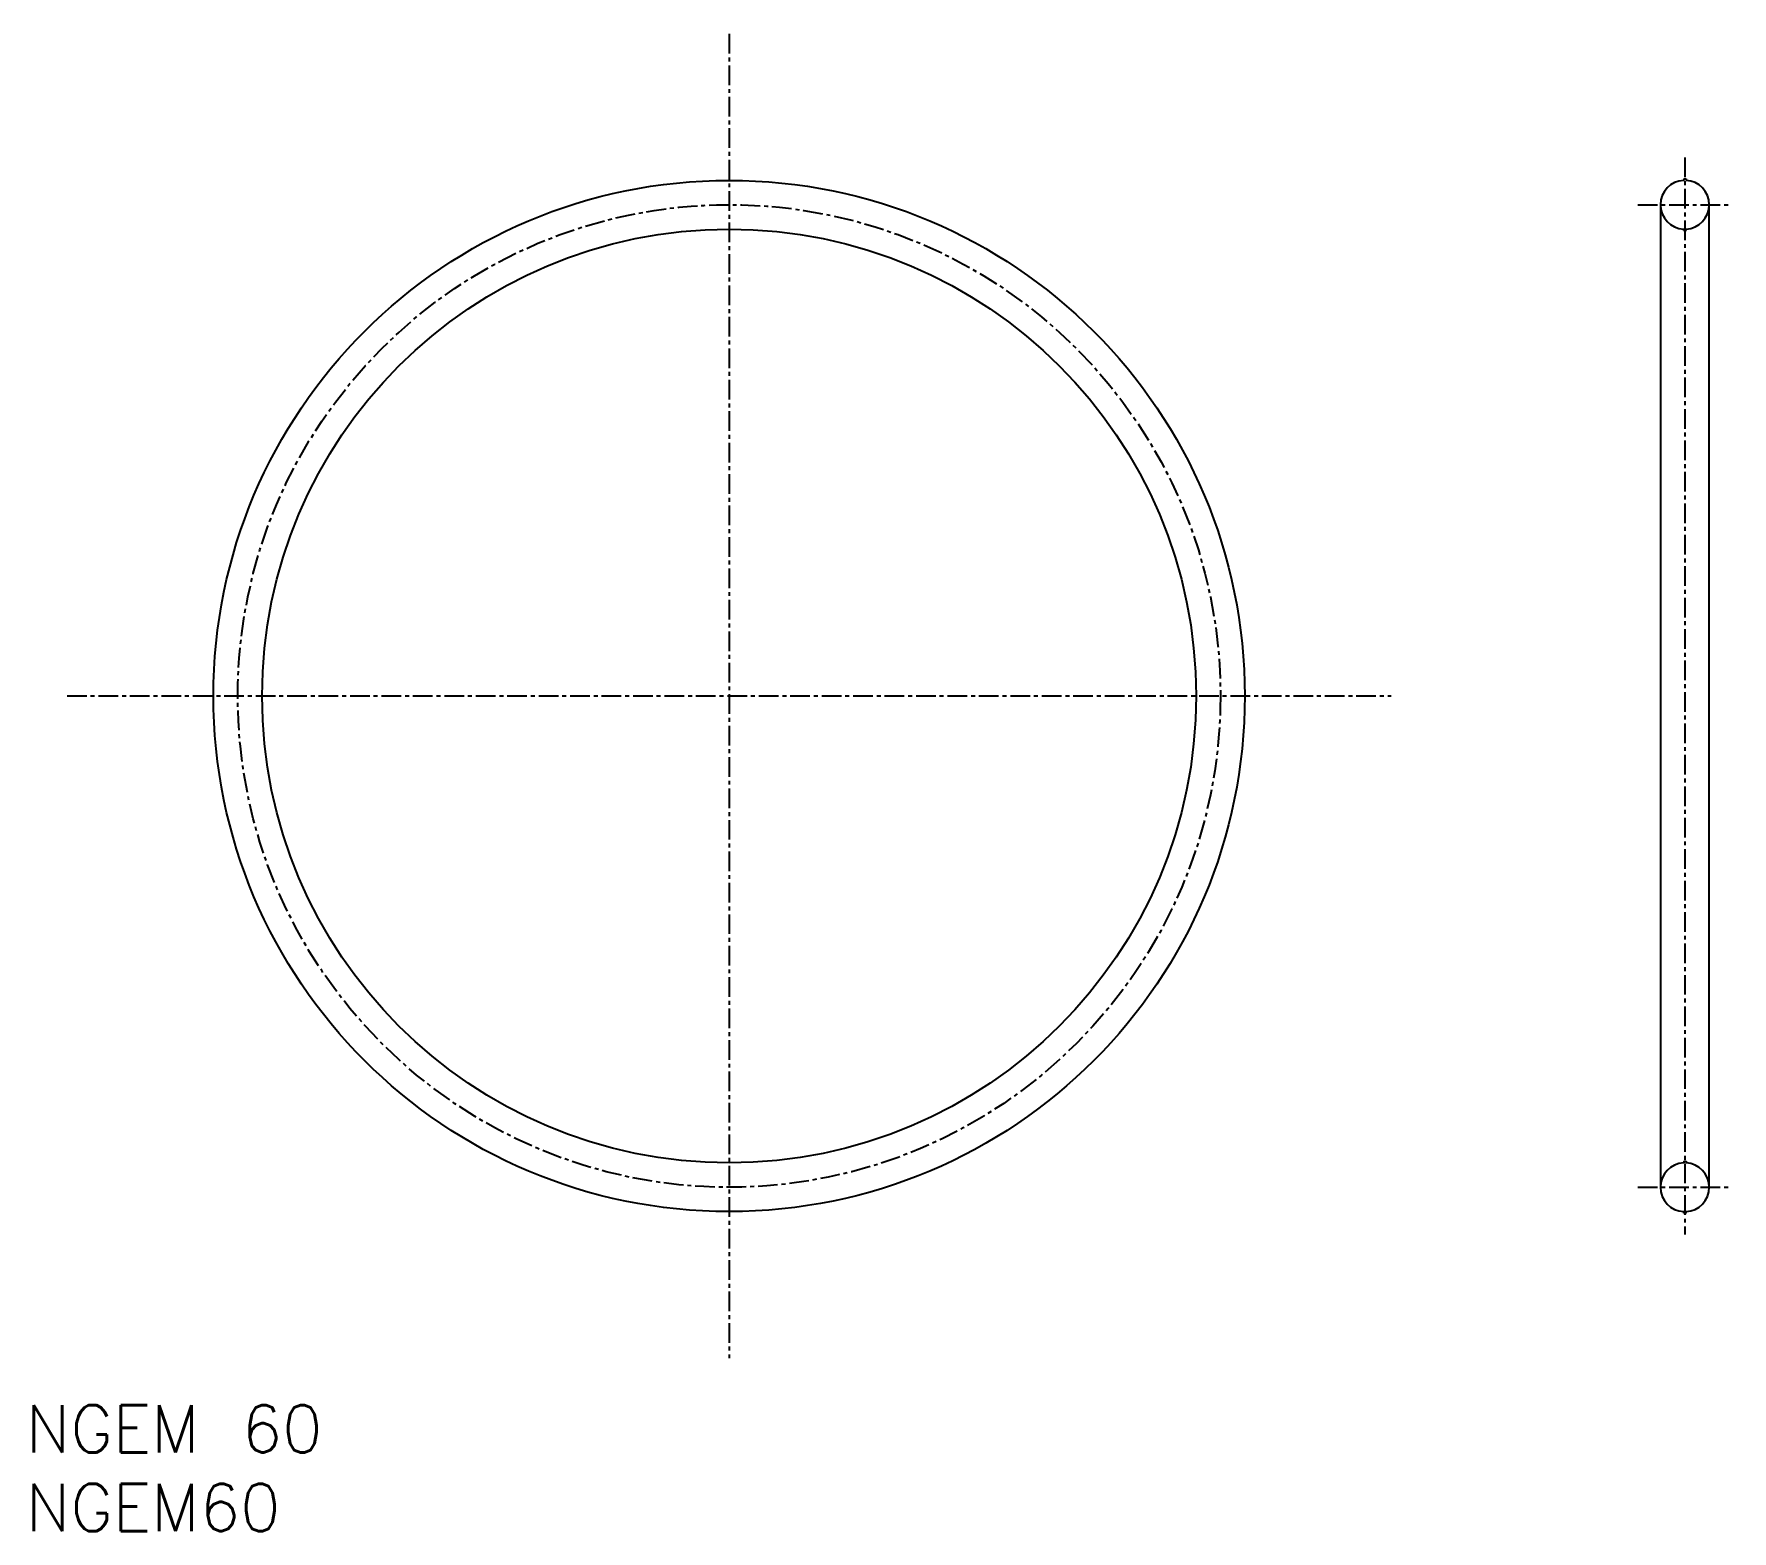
# Model space of a CAD drawing. Extents: x 1 to 109, y 0 to 95.
import ezdxf

# ---------------------------------------------------------------- set-up
doc = ezdxf.new("R2010")
doc.units = 0
doc.linetypes.add('CENTER', pattern=[2, 1.25, -0.25, 0.25, -0.25])
doc.layers.get('0').update_dxf_attribs({"linetype": 'CONTINUOUS'})
doc.layers.add('CENTER', color=1, linetype='CENTER')
doc.styles.get("Standard").update_dxf_attribs({"font": 'txt.shx'})

# ---------------------------------------------------------------- blocks, each defined once
blk = doc.blocks.new('*U2')
at = {"color": 7, "linetype": 'CONTINUOUS'}
blk.add_text('NGEM60', height=3, dxfattribs=at).set_placement((0, 0))
blk = doc.blocks.new('*U3')
at = {"color": 7, "linetype": 'CONTINUOUS'}
blk.add_text('NGEM 60', height=3, dxfattribs=at).set_placement((0, 5))

msp = doc.modelspace()

# ---------------------------------------------------------------- linework, layer by layer
at = {"color": 7, "linetype": 'CONTINUOUS'}
for p, q in [((105.45, 86.02), (105.45, 85.92)), ((105.45, 86.02), (105.6, 86.02)), ((105.6, 86.02), (105.6, 85.92)), ((103.97, 84.37), (103.97, 21.87)), ((107.07, 21.87), (107.07, 84.37)), ((105.45, 82.72), (105.45, 82.82)), ((105.45, 82.72), (105.6, 82.72)), ((105.6, 82.72), (105.6, 82.82)), ((105.45, 23.52), (105.6, 23.52)), ((105.45, 23.52), (105.45, 23.42)), ((105.6, 23.52), (105.6, 23.42)), ((105.45, 20.22), (105.45, 20.32)), ((105.45, 20.22), (105.6, 20.22)), ((105.6, 20.22), (105.6, 20.32))]:
    msp.add_line(p, q, dxfattribs=at)
for radius in [32.8, 29.7]:
    msp.add_circle((44.73, 53.12), radius, dxfattribs=at)
for centre, start, end in [((105.52, 84.37), 92.7735, 267.2265), ((105.52, 84.37), 272.7735, 87.2265), ((105.52, 21.87), 92.7735, 267.2265), ((105.52, 21.87), 272.7735, 87.2265)]:
    msp.add_arc(centre, 1.55, start, end, dxfattribs=at)
at = {"layer": 'CENTER', "color": 1, "linetype": 'CENTER'}
for p, q in [((44.73, 95.23), (44.73, 11)), ((105.52, 87.37), (105.52, 18.87)), ((102.52, 84.37), (108.52, 84.37)), ((2.62, 53.12), (86.85, 53.12)), ((102.52, 21.87), (108.52, 21.87))]:
    msp.add_line(p, q, dxfattribs=at)
msp.add_circle((44.73, 53.12), 31.25, dxfattribs=at)

# ---------------------------------------------------------------- block references
at = {"color": 7, "linetype": 'CONTINUOUS'}
for name in ['*U3', '*U2']:
    msp.add_blockref(name, (0, 0), dxfattribs=at)

doc.saveas('drawing.dxf')
